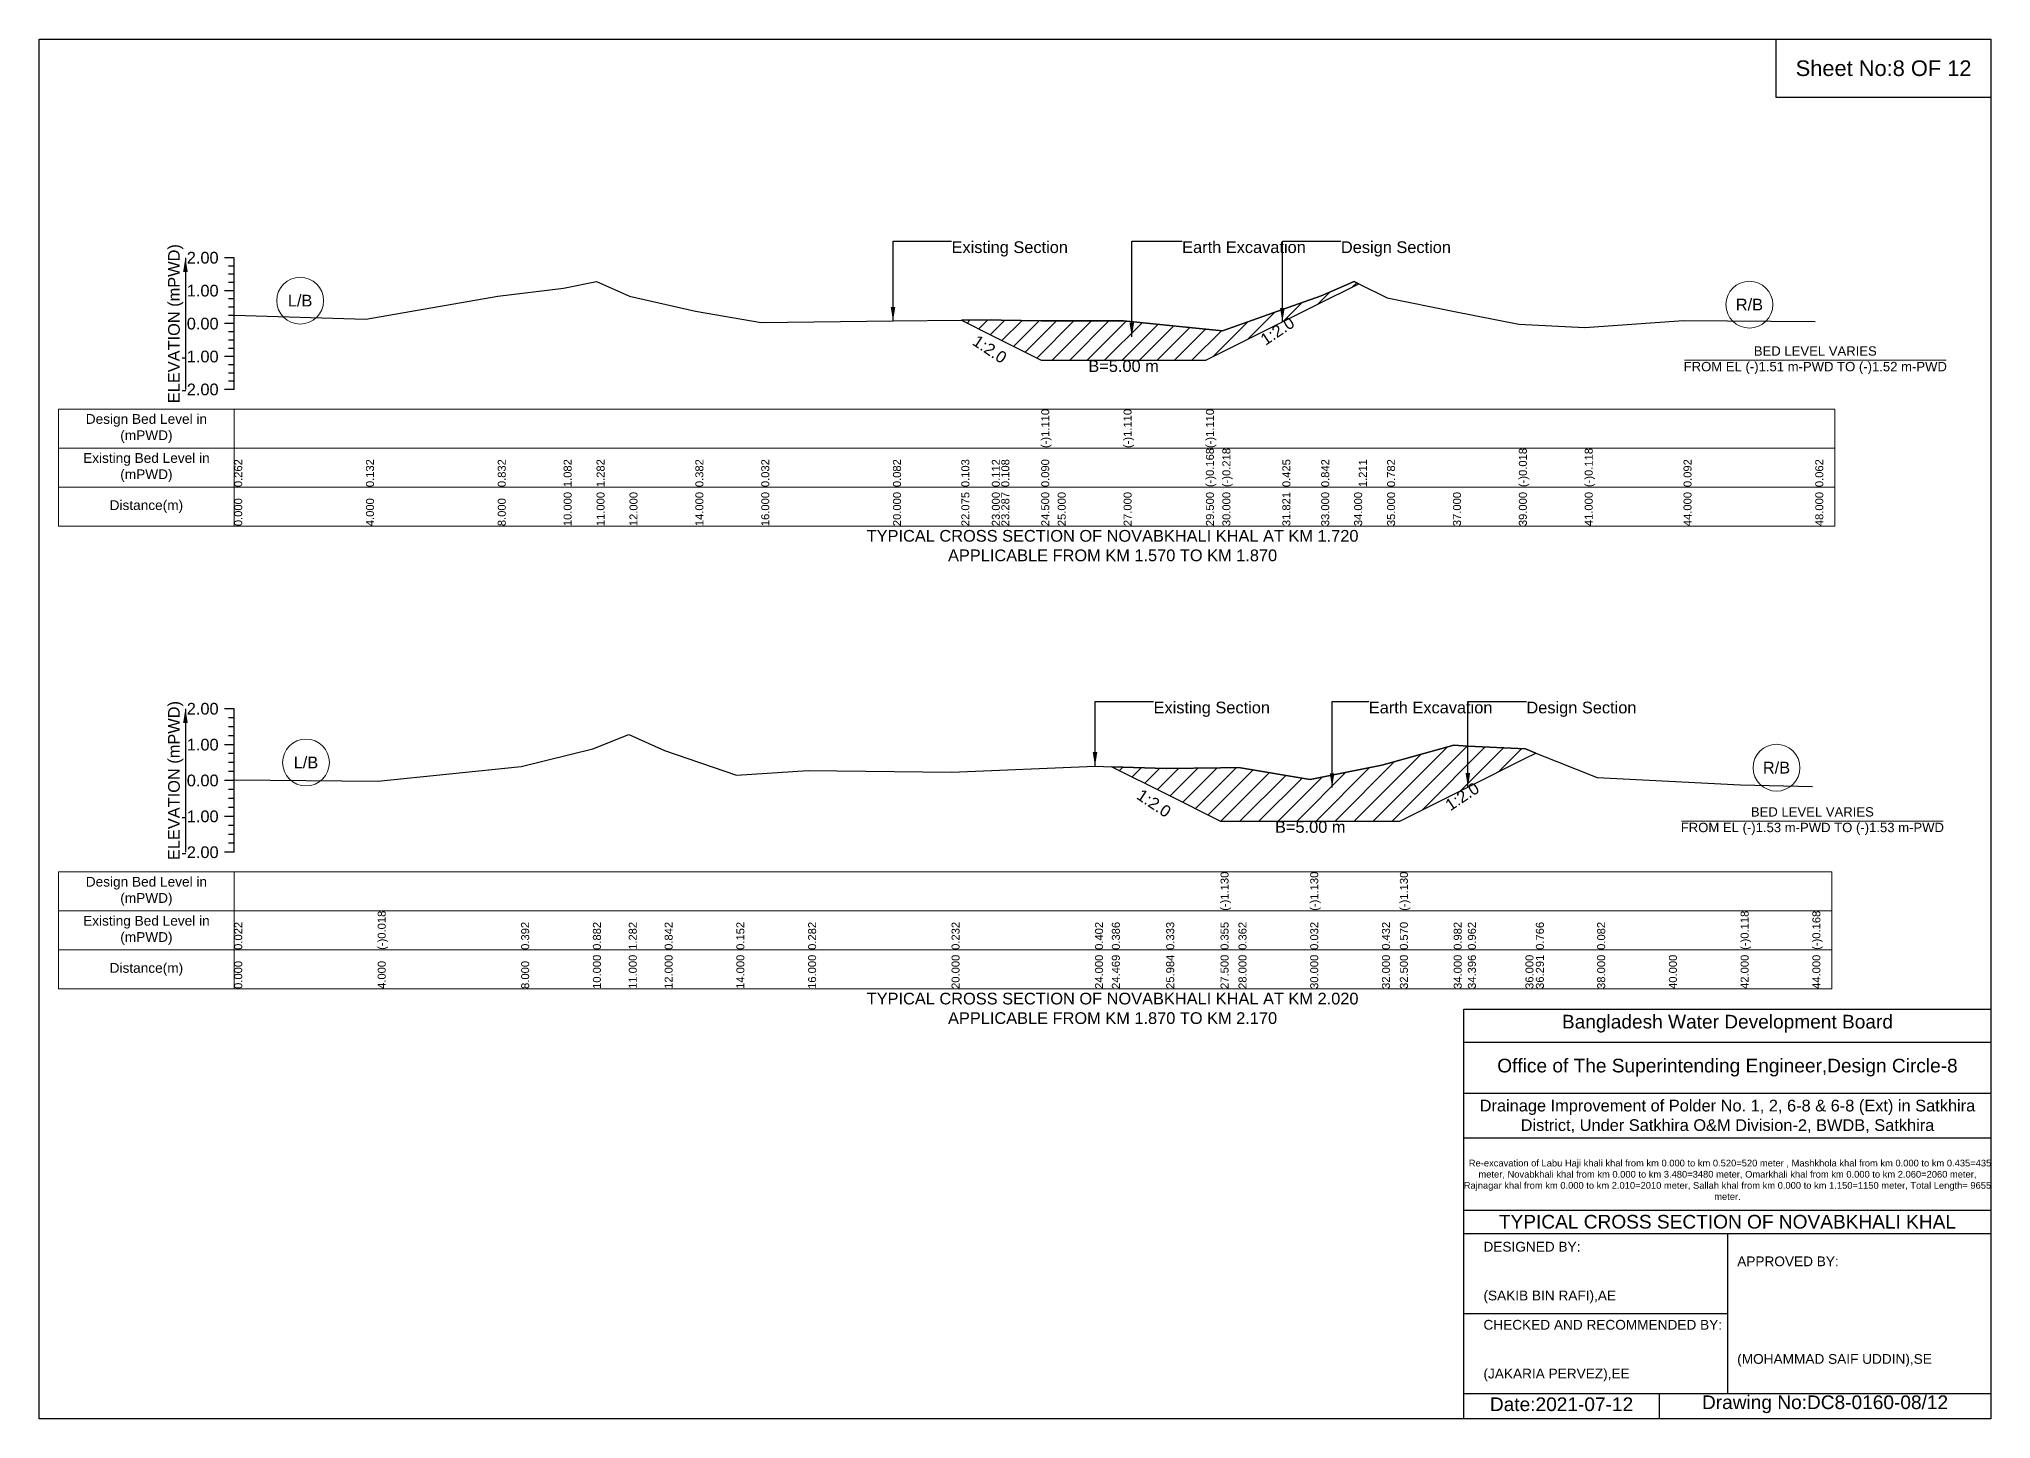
# Model space of a CAD drawing. Header units: inches. Extents: x 91000 to 648000, y -5656 to 141.
# Drawn here: x 320000 to 328000, y -5656 to 0 of the extents above; entities that cross this region are included whole.
import ezdxf

# ---------------------------------------------------------------- set-up
doc = ezdxf.new("R2010")
doc.units = ezdxf.units.IN
doc.header["$LTSCALE"] = 7
doc.header["$MEASUREMENT"] = 0
for name, color, linetype, lineweight in [('Cross section Data Border', 7, 'Continuous', 9), ('Cross Section Labels', 7, 'Continuous', 9), ('Existing_Bed_Level for Xsection', 7, 'Continuous', 25)]:
    doc.layers.add(name, color=color, linetype=linetype, lineweight=lineweight)
doc.styles.get("Standard").update_dxf_attribs({"font": 'arial.ttf'})
doc.dimstyles.get("Standard").update_dxf_attribs({"dimtxt": 0.18, "dimasz": 0.18, "dimexe": 0.18, "dimexo": 0.0625, "dimgap": 0.09, "dimtad": 0, "dimtih": 1, "dimtoh": 1, "dimdec": 4, "dimzin": 0, "dimdsep": 46, "dimtxsty": 'Standard', "dimcen": 0.09, "dimadec": 0, "dimazin": 0, "dimtfac": 1, "dimtdec": 4, "dimtofl": 0, "dimtmove": 0, "dimatfit": 3, "dimfxl": 1, "dimtolj": 1, "dimtzin": 0, "dimarcsym": 0})

msp = doc.modelspace()

# ---------------------------------------------------------------- hatches: boundary and pattern name
at = {"layer": 'Existing_Bed_Level for Xsection'}
h = msp.add_hatch(dxfattribs=at)
h.set_pattern_fill('ANSI31', color=256, scale=405, style=0)
h.paths.add_polyline_path([(323780.1, -1152.7), (323905, -1215.2), (323943.8, -1234.6), (324107.5, -1316.4), (324175, -1316.4), (324445, -1316.4), (324782.5, -1316.4), (324850, -1282.7), (325095.8, -1159.8), (325255, -1080.2), (325390, -1012.7), (325409.2, -1003.1), (325390, -993.5), (325255, -1052.9), (325095.8, -1109.1), (324850, -1196), (324782.5, -1189.2), (324445, -1155.5), (324175, -1155.5), (324107.5, -1154.5), (323943.8, -1152), (323905, -1151.5)])
h = msp.add_hatch(dxfattribs=at)
h.set_pattern_fill('ANSI31', color=256, scale=441, style=0)
h.paths.add_polyline_path([(324396.9, -2982.6), (324619.7, -3094), (324622, -3095.2), (324842.5, -3205.4), (324916, -3205.4), (325210, -3205.4), (325504, -3205.4), (325577.5, -3205.4), (325798, -3095.2), (325856.1, -3066.1), (326092, -2948.2), (326134.8, -2926.8), (326092, -2909.7), (325856.1, -2897.9), (325798, -2894.9), (325577.5, -2955.6), (325504, -2975.8), (325210, -3034.6), (324916, -2986.1), (324842.5, -2987.2), (324622, -2990.5), (324619.7, -2990.4)])

# ---------------------------------------------------------------- linework, layer by layer
for points in [[(320000, 0), (328000, 0), (328000, -5656), (320000, -5656)], [(327120, 0), (328000, 0), (328000, -240), (327120, -240)]]:
    msp.add_lwpolyline(points, close=True)
for points in [[(325840, -5656), (325840, -3976), (328000, -3976)], [(325840, -4112), (328000, -4112)], [(325840, -4320), (328000, -4320)], [(325840, -4504), (328000, -4504)], [(325840, -4800), (328000, -4800)], [(325840, -4896), (328000, -4896)], [(326920, -4896), (326920, -5552)], [(325840, -5224), (326920, -5224)], [(325840, -5552), (328000, -5552)], [(326640, -5552), (326640, -5656)]]:
    msp.add_lwpolyline(points)
at = {"layer": 'Cross section Data Border'}
for points in [[(320080, -1516.6), (327360, -1516.6), (327360, -1996.6), (320080, -1996.6)], [(320080, -3413.3), (327348, -3413.3), (327348, -3893.3), (320080, -3893.3)]]:
    msp.add_lwpolyline(points, close=True, dxfattribs=at)
for points in [[(320800, -1516.6), (320800, -1996.6)], [(320080, -1676.6), (327360, -1676.6)], [(320080, -1836.6), (327360, -1836.6)], [(320800, -3413.3), (320800, -3893.3)], [(320080, -3573.3), (327348, -3573.3)], [(320080, -3733.3), (327348, -3733.3)]]:
    msp.add_lwpolyline(points, dxfattribs=at)
at = {"layer": 'Cross Section Labels'}
for points in [[(326744.2, -1316.4), (327815.8, -1316.4)], [(326732.2, -3205.4), (327803.8, -3205.4)]]:
    msp.add_lwpolyline(points, dxfattribs=at)
for centre in [(321070, -1072.5), (327010, -1088.7), (321094, -2965.5), (327121, -2986.8)]:
    msp.add_circle(centre, 96, dxfattribs=at)
at = {"layer": 'Existing_Bed_Level for Xsection'}
for points in [[(320800, -896.6), (320760, -896.6)], [(320800, -930.3), (320776, -930.3)], [(320800, -1436.6), (320800, -1301.6), (320800, -1166.6), (320800, -1031.6), (320800, -896.6)], [(320800, -1031.6), (320760, -1031.6)], [(320800, -964.1), (320776, -964.1)], [(320800, -997.8), (320776, -997.8)], [(320800, -1131.2), (321340, -1148.8), (321880, -1054.2), (322150, -1020.5), (322285, -993.5), (322420, -1054.2), (322690, -1115), (322960, -1162.2), (323500, -1155.5), (323780.1, -1152.7), (323905, -1151.5), (323943.8, -1152), (324107.5, -1154.5), (324107.5, -1154.5), (324175, -1155.5), (324445, -1155.5), (324445, -1155.5), (324782.5, -1189.2), (324782.5, -1189.2), (324850, -1196), (325095.8, -1109.1), (325255, -1052.9), (325390, -993.5), (325409.2, -1003.1), (325525, -1061), (325795, -1115), (326065, -1169), (326335, -1182.5), (326740, -1154.2), (327280, -1158.2)], [(320800, -1065.3), (320776, -1065.3)], [(320800, -1099.1), (320776, -1099.1)], [(320800, -1166.6), (320760, -1166.6)], [(320800, -1132.8), (320776, -1132.8)], [(320800, -1200.3), (320776, -1200.3)], [(320800, -1234.1), (320776, -1234.1)], [(320800, -1267.8), (320776, -1267.8)], [(320800, -1301.6), (320760, -1301.6)], [(320800, -1335.3), (320776, -1335.3)], [(320800, -1436.6), (320760, -1436.6)], [(320800, -1369.1), (320776, -1369.1)], [(320800, -1402.8), (320776, -1402.8)], [(320800, -2745.3), (320760, -2745.3)], [(320800, -2782.1), (320776, -2782.1)], [(320800, -3333.3), (320800, -3186.3), (320800, -3039.3), (320800, -2892.3), (320800, -2745.3)], [(320800, -2818.8), (320776, -2818.8)], [(320800, -2855.6), (320776, -2855.6)], [(320800, -3036.1), (321388, -3041.9), (321976, -2981.7), (322270, -2909.7), (322417, -2850.8), (322564, -2915.5), (322858, -3017), (323152, -2997.8), (323740, -3005.2), (324328, -2980.2), (324396.9, -2982.6), (324619.7, -2990.4), (324622, -2990.5), (324842.5, -2987.2), (324842.5, -2987.2), (324916, -2986.1), (325210, -3034.6), (325210, -3034.6), (325504, -2975.8), (325577.5, -2955.6), (325577.5, -2955.6), (325798, -2894.9), (325856.1, -2897.9), (326092, -2909.7), (326134.8, -2926.8), (326386, -3027.2), (326680, -3041.9), (326974, -3056.7), (327268, -3064)], [(320800, -2892.3), (320760, -2892.3)], [(320800, -2929.1), (320776, -2929.1)], [(320800, -3039.3), (320760, -3039.3)], [(320800, -2965.8), (320776, -2965.8)], [(320800, -3002.6), (320776, -3002.6)], [(320800, -3076.1), (320776, -3076.1)], [(320800, -3112.8), (320776, -3112.8)], [(320800, -3186.3), (320760, -3186.3)], [(320800, -3149.6), (320776, -3149.6)], [(320800, -3223.1), (320776, -3223.1)], [(320800, -3259.8), (320776, -3259.8)], [(320800, -3333.3), (320760, -3333.3)], [(320800, -3296.6), (320776, -3296.6)]]:
    msp.add_lwpolyline(points, dxfattribs=at)
for points in [[(323780.1, -1152.7), (323780.1, -1152.7), (323905, -1215.2), (323943.8, -1234.6), (324107.5, -1316.4), (324107.5, -1316.4), (324175, -1316.4), (324445, -1316.4), (324445, -1316.4), (324782.5, -1316.4), (324782.5, -1316.4), (324850, -1282.7), (325095.8, -1159.8), (325255, -1080.2), (325390, -1012.7), (325409.2, -1003.1), (325409.2, -1003.1), (325409.2, -1003.1), (325390, -993.5), (325255, -1052.9), (325095.8, -1109.1), (324850, -1196), (324782.5, -1189.2), (324782.5, -1189.2), (324445, -1155.5), (324445, -1155.5), (324175, -1155.5), (324107.5, -1154.5), (324107.5, -1154.5), (323943.8, -1152), (323905, -1151.5), (323780.1, -1152.7)], [(324396.9, -2982.6), (324619.7, -3094), (324622, -3095.2), (324842.5, -3205.4), (324842.5, -3205.4), (324916, -3205.4), (325210, -3205.4), (325210, -3205.4), (325504, -3205.4), (325577.5, -3205.4), (325577.5, -3205.4), (325798, -3095.2), (325856.1, -3066.1), (326092, -2948.2), (326134.8, -2926.8), (326092, -2909.7), (325856.1, -2897.9), (325798, -2894.9), (325577.5, -2955.6), (325577.5, -2955.6), (325504, -2975.8), (325210, -3034.6), (325210, -3034.6), (324916, -2986.1), (324842.5, -2987.2), (324842.5, -2987.2), (324622, -2990.5), (324619.7, -2990.4)]]:
    msp.add_lwpolyline(points, close=True, dxfattribs=at)

# ---------------------------------------------------------------- texts
at = {"attachment_point": 5}
for s, insert, char_height in [('Sheet No:8 OF 12', (327560, -120), 64), ('Bangladesh Water Development Board', (326920, -4036), 56), ('Office of The Superintending Engineer,Design Circle-8', (326920, -4216), 56)]:
    msp.add_mtext(s, dxfattribs=dict(at, insert=insert, char_height=char_height))
for s, insert, char_height, width, attachment_point in [('Drainage Improvement of Polder No. 1, 2, 6-8 & 6-8 (Ext) in Satkhira District, Under Satkhira O&M Division-2, BWDB, Satkhira', (326920, -4416), 48, 2240, 5), ('  Re-excavation of Labu Haji khali khal from km 0.000 to km 0.520=520 meter , Mashkhola khal from km 0.000 to km 0.435=435 meter, Novabkhali khal from km 0.000 to km 3.480=3480 meter, Omarkhali khal from km 0.000 to km 2.060=2060 meter, Rajnagar khal from km 0.000 to km 2.010=2010 meter, Sallah khal from km 0.000 to km 1.150=1150 meter, Total Length= 9655 meter. ', (326920, -4676), 27.4148, 2160, 5), ('TYPICAL CROSS SECTION OF NOVABKHALI KHAL', (326920, -4848), 56, 2240, 5), ('DESIGNED BY:^J^J^J(SAKIB BIN RAFI),AE', (325920, -5056), 40, 1120, 4), ('APPROVED BY:^J^J^J^J^J^J(MOHAMMAD SAIF UDDIN),SE', (326960, -5216), 40, 1120, 4), ('CHECKED AND RECOMMENDED BY:^J^J^J(JAKARIA PERVEZ),EE', (325920, -5376), 40, 1120, 4), ('Date:2021-07-12', (326240, -5596), 56, 1120, 5), ('Drawing No:DC8-0160-08/12', (327320, -5596), 56, 1760, 5)]:
    msp.add_mtext(s, dxfattribs=dict(insert=insert, char_height=char_height, width=width, attachment_point=attachment_point))
at = {"layer": 'Cross section Data Border', "char_height": 40, "width": 640, "attachment_point": 5}
for s, insert in [('Design Bed Level in (mPWD)', (320440, -1596.6)), ('Existing Bed Level in (mPWD)', (320440, -1756.6)), ('Distance(m)', (320440, -1916.6)), ('Design Bed Level in (mPWD)', (320440, -3493.3)), ('Existing Bed Level in (mPWD)', (320440, -3653.3)), ('Distance(m)', (320440, -3813.3))]:
    msp.add_mtext(s, dxfattribs=dict(at, insert=insert))
at = {"layer": 'Cross Section Labels'}
for s, insert, char_height, attachment_point in [('Existing Section', (323740, -829.1), 48, 1), ('Earth Excavation', (324685, -829.1), 48, 1), ('Design Section', (325335.8, -829.1), 48, 1), ('L/B', (321070, -1072.5), 48, 5), ('R/B', (327010, -1088.7), 48, 5), ('BED LEVEL VARIES ^JFROM EL (-)1.51 m-PWD TO (-)1.52 m-PWD', (327280, -1316.4), 38.4, 5), ('B=5.00 m', (324445, -1316.4), 48, 2), ('TYPICAL CROSS SECTION OF NOVABKHALI KHAL AT KM 1.720^JAPPLICABLE FROM KM 1.570 TO KM 1.870', (324400, -2076.6), 48, 5), ('Existing Section', (324568, -2715.9), 48, 1), ('Earth Excavation', (325450, -2715.9), 48, 1), ('Design Section', (326096.1, -2715.9), 48, 1), ('L/B', (321094, -2965.5), 48, 5), ('R/B', (327121, -2986.8), 48, 5), ('BED LEVEL VARIES ^JFROM EL (-)1.53 m-PWD TO (-)1.53 m-PWD', (327268, -3205.4), 38.4, 5), ('B=5.00 m', (325210, -3205.4), 48, 2), ('TYPICAL CROSS SECTION OF NOVABKHALI KHAL AT KM 2.020^JAPPLICABLE FROM KM 1.870 TO KM 2.170', (324400, -3973.3), 48, 5)]:
    msp.add_mtext(s, dxfattribs=dict(at, insert=insert, char_height=char_height, attachment_point=attachment_point))
at = {"layer": 'Cross Section Labels', "char_height": 48, "attachment_point": 2}
for insert, rotation in [((325062.1, -1176.6), 33.69007), ((323910, -1251.4), 326.30993), ((324583, -3112.4), 326.30993), ((325819.4, -3084.5), 33.69007)]:
    msp.add_mtext('1:2.0', dxfattribs=dict(at, insert=insert, rotation=rotation))
at = {"layer": 'Existing_Bed_Level for Xsection', "rotation": 90}
for s, insert, char_height, attachment_point in [('ELEVATION (mPWD)', (320560, -1166.6), 48, 5), ('(-)1.110', (324107.5, -1676.6), 32.8, 1), ('(-)1.110', (324445, -1676.6), 32.8, 1), ('(-)1.110', (324782.5, -1676.6), 32.8, 1), ('(-)0.168', (324782.5, -1836.6), 32.8, 1), ('(-)0.218', (324850, -1836.6), 32.8, 1), ('(-)0.018', (326065, -1836.6), 32.8, 1), ('(-)0.118', (326335, -1836.6), 32.8, 1), ('0.262', (320800, -1836.6), 32.8, 1), ('0.132', (321340, -1836.6), 32.8, 1), ('0.832', (321880, -1836.6), 32.8, 1), ('1.082', (322150, -1836.6), 32.8, 1), ('1.282', (322285, -1836.6), 32.8, 1), ('0.382', (322690, -1836.6), 32.8, 1), ('0.032', (322960, -1836.6), 32.8, 1), ('0.082', (323500, -1836.6), 32.8, 1), ('0.103', (323780.1, -1836.6), 32.8, 1), ('0.112', (323905, -1836.6), 32.8, 1), ('0.108', (323943.8, -1836.6), 32.8, 1), ('0.090', (324107.5, -1836.6), 32.8, 1), ('0.425', (325095.8, -1836.6), 32.8, 1), ('0.842', (325255, -1836.6), 32.8, 1), ('1.211', (325409.2, -1836.6), 32.8, 1), ('0.782', (325525, -1836.6), 32.8, 1), ('0.092', (326740, -1836.6), 32.8, 1), ('0.062', (327280, -1836.6), 32.8, 1), ('0.000', (320800, -1996.6), 32.8, 1), ('4.000', (321340, -1996.6), 32.8, 1), ('8.000', (321880, -1996.6), 32.8, 1), ('10.000', (322150, -1996.6), 32.8, 1), ('11.000', (322285, -1996.6), 32.8, 1), ('12.000', (322420, -1996.6), 32.8, 1), ('14.000', (322690, -1996.6), 32.8, 1), ('16.000', (322960, -1996.6), 32.8, 1), ('20.000', (323500, -1996.6), 32.8, 1), ('22.075', (323780.1, -1996.6), 32.8, 1), ('23.000', (323905, -1996.6), 32.8, 1), ('23.287', (323943.8, -1996.6), 32.8, 1), ('24.500', (324107.5, -1996.6), 32.8, 1), ('25.000', (324175, -1996.6), 32.8, 1), ('27.000', (324445, -1996.6), 32.8, 1), ('29.500', (324782.5, -1996.6), 32.8, 1), ('30.000', (324850, -1996.6), 32.8, 1), ('31.821', (325095.8, -1996.6), 32.8, 1), ('33.000', (325255, -1996.6), 32.8, 1), ('34.000', (325390, -1996.6), 32.8, 1), ('35.000', (325525, -1996.6), 32.8, 1), ('37.000', (325795, -1996.6), 32.8, 1), ('39.000', (326065, -1996.6), 32.8, 1), ('41.000', (326335, -1996.6), 32.8, 1), ('44.000', (326740, -1996.6), 32.8, 1), ('48.000', (327280, -1996.6), 32.8, 1), ('ELEVATION (mPWD)', (320560, -3039.3), 48, 5), ('(-)1.130', (324842.5, -3573.3), 32.8, 1), ('(-)1.130', (325210, -3573.3), 32.8, 1), ('(-)1.130', (325577.5, -3573.3), 32.8, 1), ('(-)0.018', (321388, -3733.3), 32.8, 1), ('(-)0.118', (326974, -3733.3), 32.8, 1), ('(-)0.168', (327268, -3733.3), 32.8, 1), ('0.022', (320800, -3733.3), 32.8, 1), ('0.392', (321976, -3733.3), 32.8, 1), ('0.882', (322270, -3733.3), 32.8, 1), ('1.282', (322417, -3733.3), 32.8, 1), ('0.842', (322564, -3733.3), 32.8, 1), ('0.152', (322858, -3733.3), 32.8, 1), ('0.282', (323152, -3733.3), 32.8, 1), ('0.232', (323740, -3733.3), 32.8, 1), ('0.402', (324328, -3733.3), 32.8, 1), ('0.386', (324396.9, -3733.3), 32.8, 1), ('0.333', (324619.7, -3733.3), 32.8, 1), ('0.355', (324842.5, -3733.3), 32.8, 1), ('0.362', (324916, -3733.3), 32.8, 1), ('0.032', (325210, -3733.3), 32.8, 1), ('0.432', (325504, -3733.3), 32.8, 1), ('0.570', (325577.5, -3733.3), 32.8, 1), ('0.982', (325798, -3733.3), 32.8, 1), ('0.962', (325856.1, -3733.3), 32.8, 1), ('0.766', (326134.8, -3733.3), 32.8, 1), ('0.082', (326386, -3733.3), 32.8, 1), ('10.000', (322270, -3893.3), 32.8, 1), ('11.000', (322417, -3893.3), 32.8, 1), ('12.000', (322564, -3893.3), 32.8, 1), ('14.000', (322858, -3893.3), 32.8, 1), ('16.000', (323152, -3893.3), 32.8, 1), ('20.000', (323740, -3893.3), 32.8, 1), ('24.000', (324328, -3893.3), 32.8, 1), ('24.469', (324396.9, -3893.3), 32.8, 1), ('25.984', (324619.7, -3893.3), 32.8, 1), ('27.500', (324842.5, -3893.3), 32.8, 1), ('28.000', (324916, -3893.3), 32.8, 1), ('30.000', (325210, -3893.3), 32.8, 1), ('32.000', (325504, -3893.3), 32.8, 1), ('32.500', (325577.5, -3893.3), 32.8, 1), ('34.000', (325798, -3893.3), 32.8, 1), ('34.396', (325856.1, -3893.3), 32.8, 1), ('36.000', (326092, -3893.3), 32.8, 1), ('36.291', (326134.8, -3893.3), 32.8, 1), ('38.000', (326386, -3893.3), 32.8, 1), ('40.000', (326680, -3893.3), 32.8, 1), ('42.000', (326974, -3893.3), 32.8, 1), ('44.000', (327268, -3893.3), 32.8, 1), ('0.000', (320800, -3893.3), 32.8, 1), ('4.000', (321388, -3893.3), 32.8, 1), ('8.000', (321976, -3893.3), 32.8, 1)]:
    msp.add_mtext(s, dxfattribs=dict(at, insert=insert, char_height=char_height, attachment_point=attachment_point))
at = {"layer": 'Existing_Bed_Level for Xsection', "char_height": 48, "attachment_point": 6}
for s, insert in [('2.00', (320736, -896.6)), ('1.00', (320736, -1031.6)), ('0.00', (320736, -1166.6)), ('-1.00', (320736, -1301.6)), ('-2.00', (320736, -1436.6)), ('2.00', (320736, -2745.3)), ('1.00', (320736, -2892.3)), ('0.00', (320736, -3039.3)), ('-1.00', (320736, -3186.3)), ('-2.00', (320736, -3333.3))]:
    msp.add_mtext(s, dxfattribs=dict(at, insert=insert))

# ---------------------------------------------------------------- leaders
at = {"layer": 'Cross Section Labels', "annotation_type": 0, "has_hookline": 1, "hookline_direction": 0}
for points, text_width in [([(323500, -1155.5), (323500, -829.1), (323739.9, -829.1)], 467.2), ([(324478.6, -1220.4), (324478.6, -829.1), (324684.9, -829.1)], 497), ([(325095.8, -1159.8), (325095.8, -829.1), (325335.7, -829.1)], 441.2), ([(324328, -2980.2), (324328, -2715.9), (324567.9, -2715.9)], 467.2), ([(325299.6, -3067.3), (325299.6, -2715.9), (325449.9, -2715.9)], 497), ([(325856.1, -3066.1), (325856.1, -2715.9), (326096.1, -2715.9)], 441.2)]:
    msp.add_leader(points, dimstyle='Standard', override={"dimasz": 57.6}, dxfattribs=dict(at, text_width=text_width))
at = {"layer": 'Existing_Bed_Level for Xsection'}
for points in [[(320600, -896.6), (320600, -1436.6)], [(320600, -2745.3), (320600, -3333.3)]]:
    msp.add_leader(points, dimstyle='Standard', override={"dimasz": 57.6}, dxfattribs=at)

doc.saveas('drawing.dxf')
